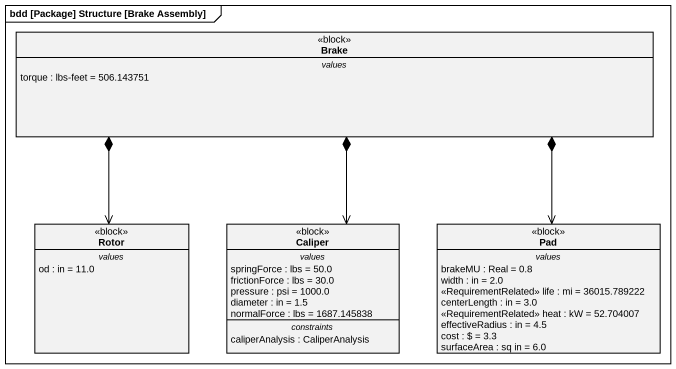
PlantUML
@startuml
mainframe bdd [Package] Structure [Brake Assembly]
hide circle
hide empty members
class Brake <<block>> {
  -- values --
  torque : lbs-feet = 506.143751
}
class Rotor <<block>> {
  -- values --
  od : in = 11.0
}
class Caliper <<block>> {
  -- values --
  springForce : lbs = 50.0
  frictionForce : lbs = 30.0
  pressure : psi = 1000.0
  diameter : in = 1.5
  normalForce : lbs = 1687.145838
  -- constraints --
  caliperAnalysis : CaliperAnalysis
}
class Pad <<block>> {
  -- values --
  brakeMU : Real = 0.8
  width : in = 2.0
  <<RequirementRelated>> life : mi = 36015.789222
  centerLength : in = 3.0
  <<RequirementRelated>> heat : kW = 52.704007
  effectiveRadius : in = 4.5
  cost : $ = 3.3
  surfaceArea : sq in = 6.0
}
Brake *--> Rotor
Brake *--> Caliper
Brake *--> Pad
@enduml
